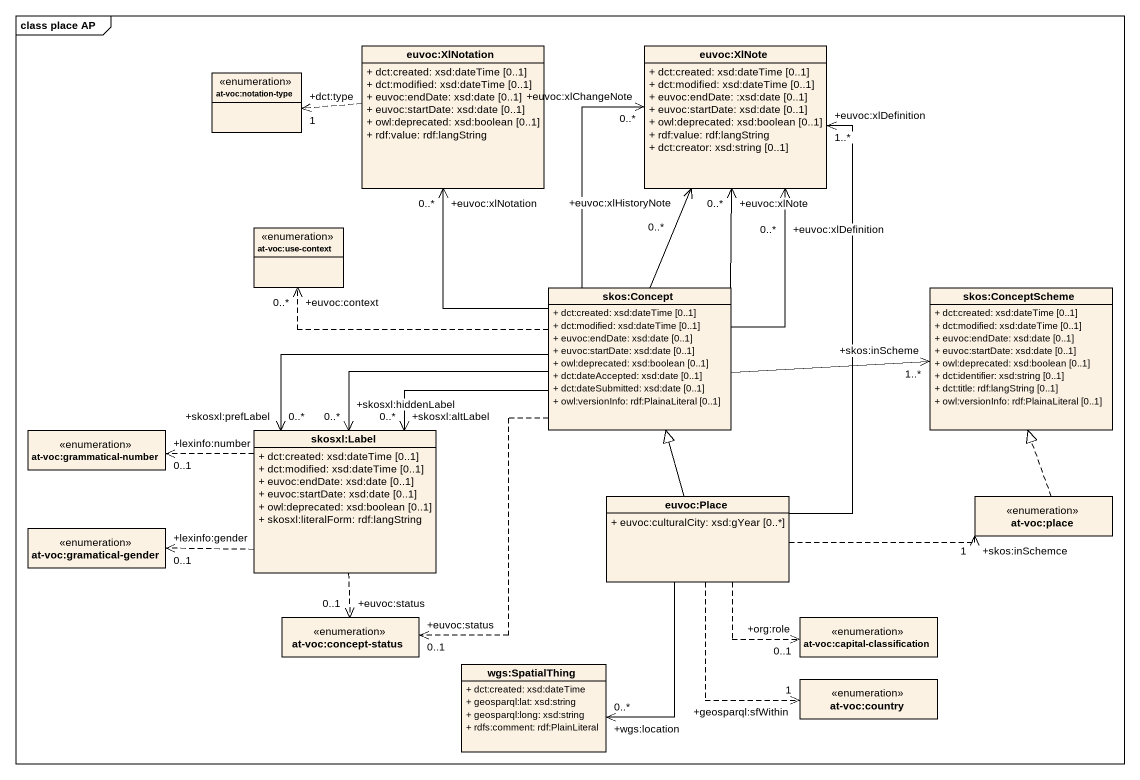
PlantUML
@startuml
mainframe class place AP
hide circle
hide empty members
skinparam classAttributeIconSize 0
enum "at-voc:notation-type" as at_voc_notation_type
class "euvoc:XlNotation" as euvoc_XlNotation {
  + dct:created: xsd:dateTime [0..1]
  + dct:modified: xsd:dateTime [0..1]
  + euvoc:endDate: xsd:date [0..1]
  + euvoc:startDate: xsd:date [0..1]
  + owl:deprecated: xsd:boolean [0..1]
  + rdf:value: rdf:langString
}
class "euvoc:XlNote" as euvoc_XlNote {
  + dct:created: xsd:dateTime [0..1]
  + dct:modified: xsd:dateTime [0..1]
  + euvoc:endDate: :xsd:date [0..1]
  + euvoc:startDate: xsd:date [0..1]
  + owl:deprecated: xsd:boolean [0..1]
  + rdf:value: rdf:langString
  + dct:creator: xsd:string [0..1]
}
enum "at-voc:use-context" as at_voc_use_context
class "skos:Concept" as skos_Concept {
  + dct:created: xsd:dateTime [0..1]
  + dct:modified: xsd:dateTime [0..1]
  + euvoc:endDate: xsd:date [0..1]
  + euvoc:startDate: xsd:date [0..1]
  + owl:deprecated: xsd:boolean [0..1]
  + dct:dateAccepted: xsd:date [0..1]
  + dct:dateSubmitted: xsd:date [0..1]
  + owl:versionInfo: rdf:PlainaLiteral [0..1]
}
class "skos:ConceptScheme" as skos_ConceptScheme {
  + dct:created: xsd:dateTime [0..1]
  + dct:modified: xsd:dateTime [0..1]
  + euvoc:endDate: xsd:date [0..1]
  + euvoc:startDate: xsd:date [0..1]
  + owl:deprecated: xsd:boolean [0..1]
  + dct:identifier: xsd:string [0..1]
  + dct:title: rdf:langString [0..1]
  + owl:versionInfo: rdf:PlainaLiteral [0..1]
}
enum "at-voc:grammatical-number" as at_voc_grammatical_number
class "skosxl:Label" as skosxl_Label {
  + dct:created: xsd:dateTime [0..1]
  + dct:modified: xsd:dateTime [0..1]
  + euvoc:endDate: xsd:date [0..1]
  + euvoc:startDate: xsd:date [0..1]
  + owl:deprecated: xsd:boolean [0..1]
  + skosxl:literalForm: rdf:langString
}
class "euvoc:Place" as euvoc_Place {
  + euvoc:culturalCity: xsd:gYear [0..*]
}
enum "at-voc:place" as at_voc_place
enum "at-voc:gramatical-gender" as at_voc_gramatical_gender
enum "at-voc:concept-status" as at_voc_concept_status
enum "at-voc:capital-classification" as at_voc_capital
class "wgs:SpatialThing" as wgs_SpatialThing {
  + dct:created: xsd:dateTime
  + geosparql:lat: xsd:string
  + geosparql:long: xsd:string
  + rdfs:comment: rdf:PlainLiteral
}
enum "at-voc:country" as at_voc_country
euvoc_XlNotation .left.> "+dct:type\n1" at_voc_notation_type
skos_Concept -up-> "+euvoc:xlNotation\n0..*" euvoc_XlNotation
skos_Concept -up-> "+euvoc:xlChangeNote\n0..*" euvoc_XlNote
skos_Concept -up-> "+euvoc:xlNote\n0..*" euvoc_XlNote
skos_Concept -up-> "+euvoc:xlDefinition\n0..*" euvoc_XlNote
skos_Concept -up-> "+euvoc:xlHistoryNote\n0..*" euvoc_XlNote
skos_Concept .left.> "+euvoc:context\n0..*" at_voc_use_context
skos_Concept -right-> "+skos:inScheme\n1..*" skos_ConceptScheme
skos_Concept -left-> "+skosxl:prefLabel\n0..*" skosxl_Label
skos_Concept -left-> "+skosxl:altLabel\n0..*" skosxl_Label
skos_Concept -left-> "+skosxl:hiddenLabel\n0..*" skosxl_Label
skos_Concept ..> "+euvoc:status\n0..1" at_voc_concept_status
skosxl_Label .left.> "+lexinfo:number\n0..1" at_voc_grammatical_number
skosxl_Label .left.> "+lexinfo:gender\n0..1" at_voc_gramatical_gender
skosxl_Label ..> "+euvoc:status\n0..1" at_voc_concept_status
euvoc_Place -up-> "+euvoc:xlDefinition\n1..*" euvoc_XlNote
euvoc_Place -up-|> skos_Concept
euvoc_Place .right.> "+skos:inSchemce\n1" at_voc_place
euvoc_Place .right.> "+org:role\n0..1" at_voc_capital
euvoc_Place --> "+wgs:location\n0..*" wgs_SpatialThing
euvoc_Place ..> "+geosparql:sfWithin\n1" at_voc_country
at_voc_place .up.|> skos_ConceptScheme
@enduml
